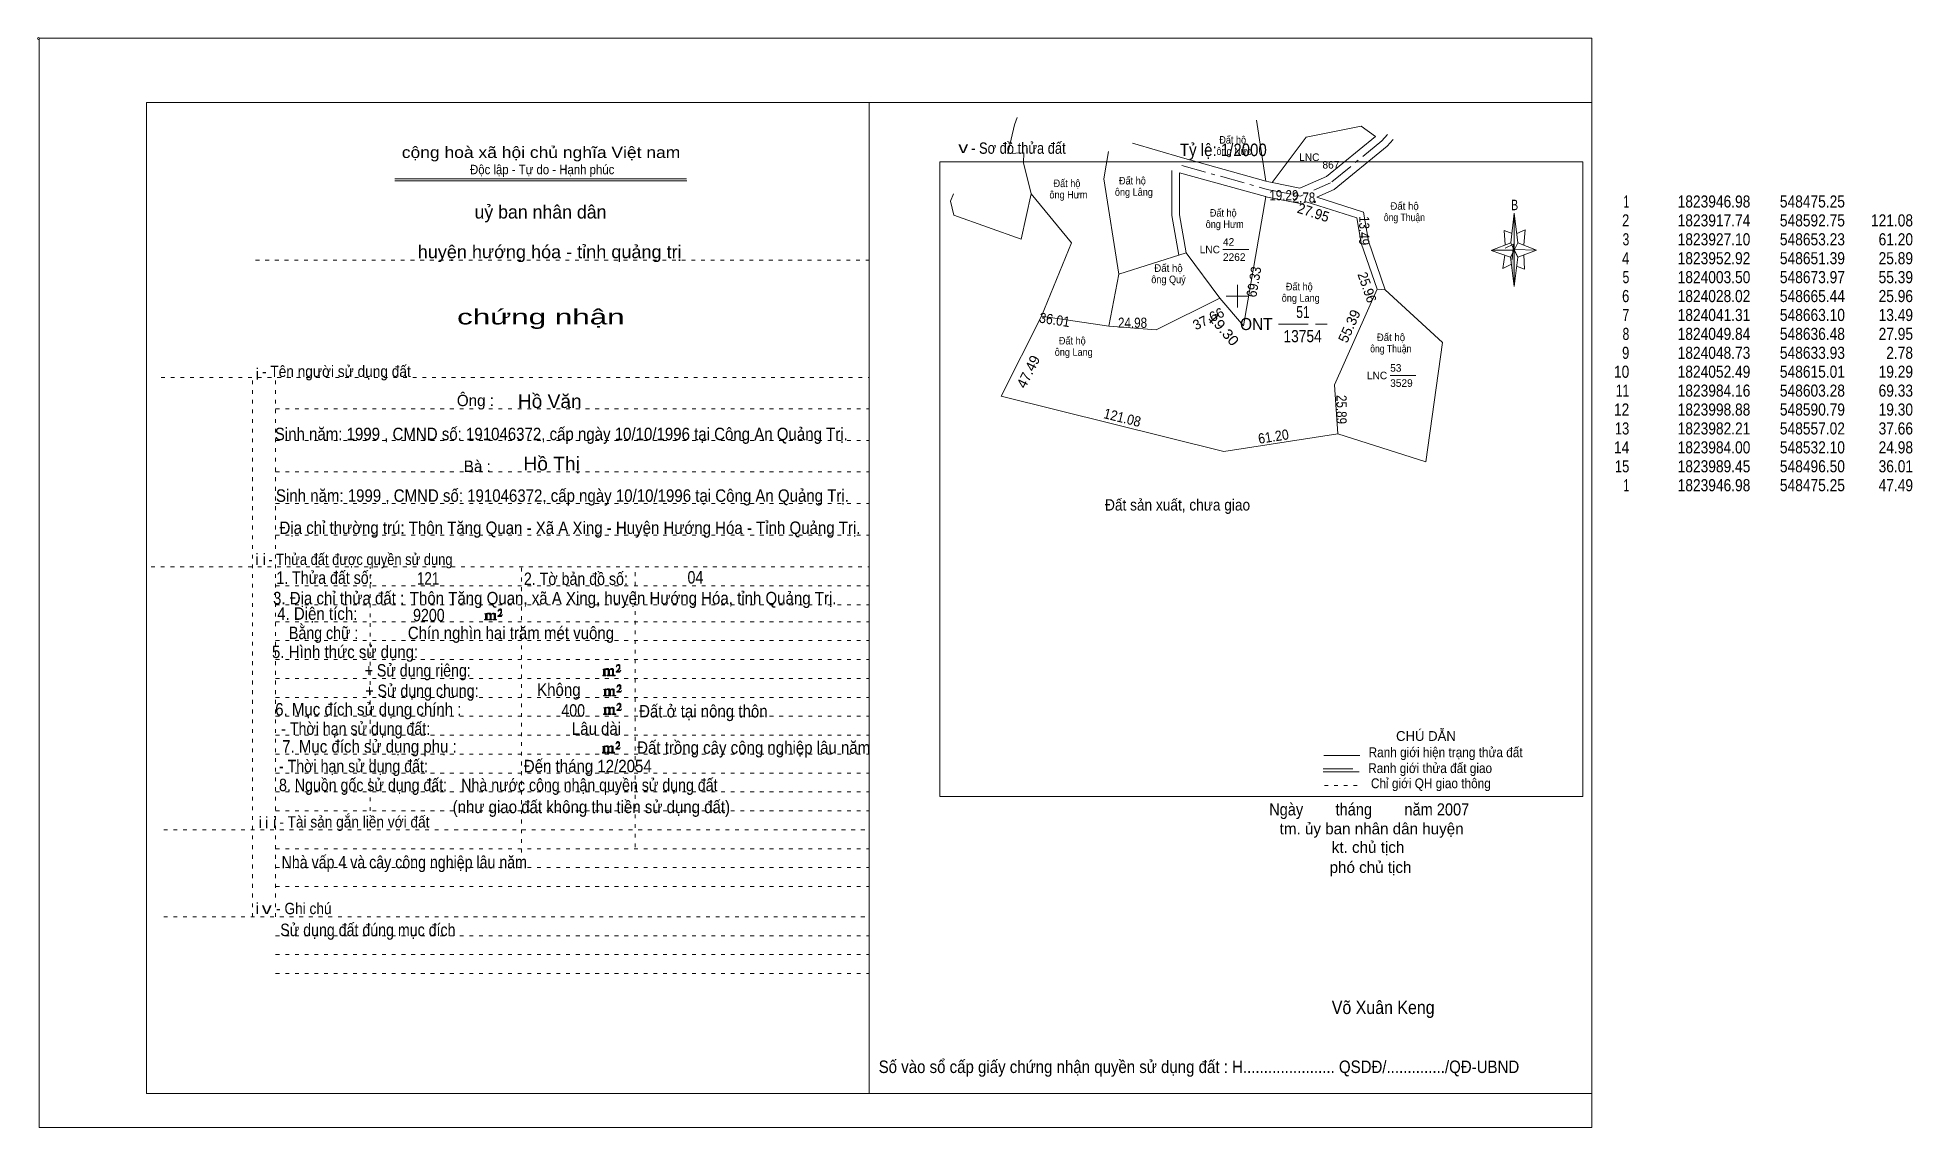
# Model space of a CAD drawing. Header units: centimetres. Extents: x -1.6 to 48, y -3.3 to 25.5.
import ezdxf
from ezdxf.enums import TextEntityAlignment as Align

# ---------------------------------------------------------------- set-up
doc = ezdxf.new("R2010")
doc.units = ezdxf.units.CM
doc.header["$LTSCALE"] = 0.13
for name, pattern in [('DOT_DASHED', [7.7, 5, -1.2, 0.3, -1.2]), ('DOTTED', [1.5, 0.3, -1.2]), ('LONG_DASHED', [7.5, 6, -1.5])]:
    doc.linetypes.add(name, pattern=pattern)
for name, color, linetype, lineweight in [('1', 7, 'DOTTED', 13), ('10', 7, 'Continuous', 13), ('13', 7, 'Continuous', 13), ('22', 7, 'Continuous', 13), ('33', 7, 'LONG_DASHED', 13), ('4', 7, 'Continuous', 13), ('5', 7, 'Continuous', 13), ('50', 7, 'Continuous', 13), ('63', 7, 'Continuous', 13)]:
    doc.layers.add(name, color=color, linetype=linetype, lineweight=lineweight)
doc.layers.add('23', color=7, linetype='Continuous')
doc.layers.add('30', color=7, linetype='Continuous')

msp = doc.modelspace()

# ---------------------------------------------------------------- hatches: boundary and pattern name
at = {"layer": '10'}
msp.add_hatch(color=256, dxfattribs=at).paths.add_polyline_path([(32.186, 21.147, 1), (32.186, 21.154, 1)])
at = {"layer": '5'}
msp.add_hatch(color=256, dxfattribs=at).paths.add_polyline_path([(37.46, 19.87), (37.46, 18.91), (37.36, 19.69)])
at = {"layer": '50'}
for points in [[(10.27, 10.13), (10.27, 10.12), (10.27, 10.11), (10.25, 10.11), (10.24, 10.11), (10.24, 10.1), (10.33, 10.1), (10.33, 10.11), (10.32, 10.11), (10.31, 10.11), (10.31, 10.12), (10.31, 10.13), (10.31, 10.24), (10.31, 10.25), (10.32, 10.26), (10.34, 10.26), (10.35, 10.26), (10.36, 10.26), (10.37, 10.25), (10.39, 10.22), (10.39, 10.13), (10.37, 10.12), (10.37, 10.11), (10.36, 10.11), (10.35, 10.11), (10.35, 10.1), (10.44, 10.1), (10.44, 10.11), (10.43, 10.11), (10.42, 10.11), (10.42, 10.12), (10.42, 10.13), (10.42, 10.24), (10.44, 10.26), (10.45, 10.26), (10.46, 10.26), (10.49, 10.26), (10.49, 10.25), (10.5, 10.24), (10.5, 10.22), (10.5, 10.13), (10.5, 10.12), (10.49, 10.11), (10.49, 10.11), (10.47, 10.11), (10.47, 10.1), (10.56, 10.1), (10.56, 10.11), (10.55, 10.11), (10.54, 10.11), (10.53, 10.12), (10.53, 10.13), (10.53, 10.2), (10.53, 10.25), (10.53, 10.26), (10.52, 10.27), (10.5, 10.28), (10.47, 10.28), (10.46, 10.28), (10.44, 10.27), (10.41, 10.25), (10.41, 10.26), (10.4, 10.28), (10.39, 10.28), (10.37, 10.28), (10.35, 10.28), (10.34, 10.28), (10.32, 10.26), (10.31, 10.26), (10.31, 10.25), (10.31, 10.25), (10.31, 10.26), (10.31, 10.28), (10.24, 10.26), (10.24, 10.26), (10.25, 10.26), (10.27, 10.25), (10.27, 10.24), (10.27, 10.23)], [(10.69, 10.19), (10.72, 10.24), (10.72, 10.24), (10.71, 10.22), (10.69, 10.22), (10.68, 10.22), (10.63, 10.22), (10.66, 10.26), (10.67, 10.27), (10.69, 10.28), (10.69, 10.3), (10.69, 10.32), (10.69, 10.34), (10.69, 10.35), (10.69, 10.37), (10.68, 10.38), (10.67, 10.38), (10.66, 10.39), (10.65, 10.39), (10.63, 10.38), (10.63, 10.38), (10.62, 10.37), (10.61, 10.35), (10.59, 10.33), (10.61, 10.33), (10.61, 10.35), (10.62, 10.35), (10.63, 10.36), (10.65, 10.36), (10.66, 10.36), (10.67, 10.35), (10.68, 10.35), (10.68, 10.32), (10.68, 10.3), (10.66, 10.28), (10.66, 10.26), (10.65, 10.25), (10.59, 10.2), (10.59, 10.19)], [(13.39, 8.66), (13.39, 8.65), (13.39, 8.64), (13.38, 8.64), (13.37, 8.64), (13.37, 8.62), (13.45, 8.62), (13.45, 8.64), (13.44, 8.64), (13.43, 8.64), (13.43, 8.65), (13.43, 8.66), (13.43, 8.77), (13.43, 8.78), (13.44, 8.79), (13.47, 8.79), (13.48, 8.79), (13.49, 8.79), (13.5, 8.78), (13.51, 8.74), (13.51, 8.66), (13.5, 8.65), (13.5, 8.64), (13.49, 8.64), (13.48, 8.64), (13.48, 8.62), (13.57, 8.62), (13.57, 8.64), (13.55, 8.64), (13.54, 8.64), (13.54, 8.65), (13.54, 8.66), (13.54, 8.77), (13.57, 8.79), (13.58, 8.79), (13.59, 8.79), (13.61, 8.79), (13.61, 8.78), (13.62, 8.77), (13.62, 8.74), (13.62, 8.66), (13.62, 8.65), (13.61, 8.64), (13.61, 8.64), (13.6, 8.64), (13.6, 8.62), (13.69, 8.62), (13.69, 8.64), (13.67, 8.64), (13.66, 8.64), (13.65, 8.65), (13.65, 8.66), (13.65, 8.73), (13.65, 8.78), (13.65, 8.79), (13.64, 8.8), (13.62, 8.81), (13.6, 8.81), (13.59, 8.81), (13.57, 8.8), (13.53, 8.78), (13.53, 8.79), (13.52, 8.81), (13.51, 8.81), (13.5, 8.81), (13.48, 8.81), (13.47, 8.81), (13.44, 8.79), (13.43, 8.79), (13.43, 8.78), (13.43, 8.78), (13.43, 8.79), (13.43, 8.81), (13.37, 8.79), (13.37, 8.79), (13.38, 8.79), (13.39, 8.78), (13.39, 8.77), (13.39, 8.76)], [(13.82, 8.72), (13.84, 8.77), (13.84, 8.77), (13.83, 8.74), (13.82, 8.74), (13.81, 8.74), (13.75, 8.74), (13.79, 8.79), (13.8, 8.8), (13.82, 8.81), (13.82, 8.83), (13.82, 8.84), (13.82, 8.87), (13.82, 8.88), (13.82, 8.9), (13.81, 8.91), (13.8, 8.91), (13.79, 8.92), (13.77, 8.92), (13.75, 8.91), (13.75, 8.91), (13.74, 8.9), (13.73, 8.88), (13.72, 8.86), (13.73, 8.86), (13.73, 8.88), (13.74, 8.88), (13.75, 8.89), (13.77, 8.89), (13.79, 8.89), (13.8, 8.88), (13.81, 8.88), (13.81, 8.84), (13.81, 8.83), (13.79, 8.81), (13.79, 8.79), (13.77, 8.78), (13.72, 8.73), (13.72, 8.72)], [(13.41, 8.12), (13.41, 8.11), (13.41, 8.1), (13.4, 8.1), (13.39, 8.1), (13.39, 8.09), (13.48, 8.09), (13.48, 8.1), (13.47, 8.1), (13.45, 8.1), (13.45, 8.11), (13.45, 8.12), (13.45, 8.23), (13.45, 8.24), (13.47, 8.26), (13.49, 8.26), (13.5, 8.26), (13.51, 8.26), (13.52, 8.24), (13.53, 8.21), (13.53, 8.12), (13.52, 8.11), (13.52, 8.1), (13.51, 8.1), (13.5, 8.1), (13.5, 8.09), (13.59, 8.09), (13.59, 8.1), (13.58, 8.1), (13.57, 8.1), (13.57, 8.11), (13.57, 8.12), (13.57, 8.23), (13.59, 8.26), (13.6, 8.26), (13.61, 8.26), (13.63, 8.26), (13.63, 8.24), (13.64, 8.23), (13.64, 8.21), (13.64, 8.12), (13.64, 8.11), (13.63, 8.1), (13.63, 8.1), (13.62, 8.1), (13.62, 8.09), (13.71, 8.09), (13.71, 8.1), (13.7, 8.1), (13.69, 8.1), (13.67, 8.11), (13.67, 8.12), (13.67, 8.2), (13.67, 8.24), (13.67, 8.26), (13.66, 8.27), (13.64, 8.28), (13.62, 8.28), (13.61, 8.28), (13.59, 8.27), (13.55, 8.24), (13.55, 8.26), (13.54, 8.28), (13.53, 8.28), (13.52, 8.28), (13.5, 8.28), (13.49, 8.28), (13.47, 8.26), (13.45, 8.26), (13.45, 8.24), (13.45, 8.24), (13.45, 8.26), (13.45, 8.28), (13.39, 8.26), (13.39, 8.26), (13.4, 8.26), (13.41, 8.24), (13.41, 8.23), (13.41, 8.22)], [(13.84, 8.19), (13.86, 8.23), (13.86, 8.23), (13.85, 8.21), (13.84, 8.21), (13.83, 8.21), (13.77, 8.21), (13.81, 8.26), (13.82, 8.27), (13.84, 8.28), (13.84, 8.3), (13.84, 8.31), (13.84, 8.33), (13.84, 8.34), (13.84, 8.37), (13.83, 8.38), (13.82, 8.38), (13.81, 8.39), (13.8, 8.39), (13.77, 8.38), (13.77, 8.38), (13.76, 8.37), (13.75, 8.34), (13.74, 8.32), (13.75, 8.32), (13.75, 8.34), (13.76, 8.34), (13.77, 8.36), (13.8, 8.36), (13.81, 8.36), (13.82, 8.34), (13.83, 8.34), (13.83, 8.31), (13.83, 8.3), (13.81, 8.28), (13.81, 8.26), (13.8, 8.24), (13.74, 8.2), (13.74, 8.19)], [(13.41, 7.64), (13.41, 7.63), (13.41, 7.62), (13.4, 7.62), (13.39, 7.62), (13.39, 7.6), (13.47, 7.6), (13.47, 7.62), (13.46, 7.62), (13.45, 7.62), (13.45, 7.63), (13.45, 7.64), (13.45, 7.75), (13.45, 7.76), (13.46, 7.77), (13.49, 7.77), (13.5, 7.77), (13.51, 7.77), (13.52, 7.76), (13.53, 7.72), (13.53, 7.64), (13.52, 7.63), (13.52, 7.62), (13.51, 7.62), (13.5, 7.62), (13.5, 7.6), (13.59, 7.6), (13.59, 7.62), (13.57, 7.62), (13.56, 7.62), (13.56, 7.63), (13.56, 7.64), (13.56, 7.75), (13.59, 7.77), (13.6, 7.77), (13.61, 7.77), (13.63, 7.77), (13.63, 7.76), (13.64, 7.75), (13.64, 7.72), (13.64, 7.64), (13.64, 7.63), (13.63, 7.62), (13.63, 7.62), (13.62, 7.62), (13.62, 7.6), (13.71, 7.6), (13.71, 7.62), (13.69, 7.62), (13.68, 7.62), (13.67, 7.63), (13.67, 7.64), (13.67, 7.71), (13.67, 7.76), (13.67, 7.77), (13.66, 7.78), (13.64, 7.79), (13.62, 7.79), (13.61, 7.79), (13.59, 7.78), (13.55, 7.76), (13.55, 7.77), (13.54, 7.79), (13.53, 7.79), (13.52, 7.79), (13.5, 7.79), (13.49, 7.79), (13.46, 7.77), (13.45, 7.77), (13.45, 7.76), (13.45, 7.76), (13.45, 7.77), (13.45, 7.79), (13.39, 7.77), (13.39, 7.77), (13.4, 7.77), (13.41, 7.76), (13.41, 7.75), (13.41, 7.74)], [(13.84, 7.7), (13.86, 7.75), (13.86, 7.75), (13.85, 7.72), (13.84, 7.72), (13.83, 7.72), (13.77, 7.72), (13.81, 7.77), (13.82, 7.78), (13.84, 7.79), (13.84, 7.81), (13.84, 7.82), (13.84, 7.85), (13.84, 7.86), (13.84, 7.88), (13.83, 7.89), (13.82, 7.89), (13.81, 7.9), (13.79, 7.9), (13.77, 7.89), (13.77, 7.89), (13.76, 7.88), (13.75, 7.86), (13.74, 7.84), (13.75, 7.84), (13.75, 7.86), (13.76, 7.86), (13.77, 7.87), (13.79, 7.87), (13.81, 7.87), (13.82, 7.86), (13.83, 7.86), (13.83, 7.82), (13.83, 7.81), (13.81, 7.79), (13.81, 7.77), (13.79, 7.76), (13.74, 7.71), (13.74, 7.7)], [(13.38, 6.62), (13.38, 6.61), (13.38, 6.6), (13.37, 6.6), (13.36, 6.6), (13.36, 6.58), (13.44, 6.58), (13.44, 6.6), (13.43, 6.6), (13.42, 6.6), (13.42, 6.61), (13.42, 6.62), (13.42, 6.73), (13.42, 6.74), (13.43, 6.75), (13.46, 6.75), (13.47, 6.75), (13.48, 6.75), (13.49, 6.74), (13.5, 6.7), (13.5, 6.62), (13.49, 6.61), (13.49, 6.6), (13.48, 6.6), (13.47, 6.6), (13.47, 6.58), (13.56, 6.58), (13.56, 6.6), (13.54, 6.6), (13.53, 6.6), (13.53, 6.61), (13.53, 6.62), (13.53, 6.73), (13.56, 6.75), (13.57, 6.75), (13.58, 6.75), (13.6, 6.75), (13.6, 6.74), (13.61, 6.73), (13.61, 6.7), (13.61, 6.62), (13.61, 6.61), (13.6, 6.6), (13.6, 6.6), (13.59, 6.6), (13.59, 6.58), (13.68, 6.58), (13.68, 6.6), (13.66, 6.6), (13.65, 6.6), (13.64, 6.61), (13.64, 6.62), (13.64, 6.69), (13.64, 6.74), (13.64, 6.75), (13.63, 6.76), (13.61, 6.77), (13.59, 6.77), (13.58, 6.77), (13.56, 6.76), (13.52, 6.74), (13.52, 6.75), (13.51, 6.77), (13.5, 6.77), (13.49, 6.77), (13.47, 6.77), (13.46, 6.77), (13.43, 6.75), (13.42, 6.75), (13.42, 6.74), (13.42, 6.74), (13.42, 6.75), (13.42, 6.77), (13.36, 6.75), (13.36, 6.75), (13.37, 6.75), (13.38, 6.74), (13.38, 6.73), (13.38, 6.72)], [(13.81, 6.68), (13.83, 6.73), (13.83, 6.73), (13.82, 6.7), (13.81, 6.7), (13.8, 6.7), (13.74, 6.7), (13.78, 6.75), (13.79, 6.76), (13.81, 6.77), (13.81, 6.79), (13.81, 6.8), (13.81, 6.83), (13.81, 6.84), (13.81, 6.86), (13.8, 6.87), (13.79, 6.87), (13.78, 6.88), (13.76, 6.88), (13.74, 6.87), (13.74, 6.87), (13.73, 6.86), (13.72, 6.84), (13.71, 6.82), (13.72, 6.82), (13.72, 6.84), (13.73, 6.84), (13.74, 6.85), (13.76, 6.85), (13.78, 6.85), (13.79, 6.84), (13.8, 6.84), (13.8, 6.8), (13.8, 6.79), (13.78, 6.77), (13.78, 6.75), (13.76, 6.74), (13.71, 6.69), (13.71, 6.68)]]:
    msp.add_hatch(color=256, dxfattribs=at).paths.add_polyline_path(points)

# ---------------------------------------------------------------- linework, layer by layer
at = {"layer": '1', "linetype": 'Continuous'}
for p, q in [((1.31, -2.42), (1.31, 23.78)), ((1.31, 23.78), (39.51, 23.78)), ((20.41, -2.42), (20.41, 23.78)), ((39.51, -2.42), (39.51, 23.78)), ((7.87, 21.76), (15.58, 21.76)), ((7.87, 21.71), (15.59, 21.71)), ((37.36, 19.69), (36.85, 19.86)), ((1.31, -2.42), (39.51, -2.42))]:
    msp.add_line(p, q, dxfattribs=at)
at = {"layer": '1'}
for p, q in [((4.19, 19.61), (20.41, 19.61)), ((1.69, 16.51), (20.41, 16.51)), ((4.11, 2.25), (4.11, 16.51)), ((4.72, 2.25), (4.72, 16.51)), ((4.72, 15.68), (20.41, 15.68)), ((4.72, 14.84), (20.41, 14.84)), ((4.72, 14.01), (20.41, 14.01)), ((4.72, 13.18), (20.41, 13.18)), ((4.72, 12.34), (20.41, 12.34)), ((1.43, 11.5), (20.41, 11.5)), ((7.22, 5.05), (7.22, 11.5)), ((11.22, 3.95), (11.22, 11.5)), ((14.22, 4.09), (14.22, 11.5)), ((4.72, 11), (20.41, 11)), ((4.72, 10.5), (20.41, 10.5)), ((4.72, 10.05), (20.41, 10.05)), ((4.72, 9.55), (20.41, 9.55)), ((4.72, 9.05), (20.41, 9.05)), ((4.72, 8.55), (20.41, 8.55)), ((4.72, 8.05), (20.41, 8.05)), ((4.72, 7.55), (20.41, 7.55)), ((4.72, 7.05), (20.41, 7.05)), ((4.72, 6.55), (20.41, 6.55)), ((4.72, 6.05), (20.41, 6.05)), ((4.72, 5.55), (20.41, 5.55)), ((4.72, 5.05), (20.41, 5.05)), ((1.76, 4.55), (20.41, 4.55)), ((4.72, 4.05), (20.41, 4.05)), ((4.72, 3.55), (20.41, 3.55)), ((4.72, 3.05), (20.41, 3.05)), ((1.76, 2.25), (20.41, 2.25)), ((4.72, 1.75), (20.41, 1.75)), ((4.72, 1.25), (20.41, 1.25)), ((4.72, 0.75), (20.41, 0.75))]:
    msp.add_line(p, q, dxfattribs=at)
at = {"layer": '1', "linetype": 'Continuous'}
msp.add_lwpolyline([(-1.53, -3.32), (39.51, -3.32), (39.51, 25.48), (-1.53, 25.48)], close=True, dxfattribs=at)
msp.add_lwpolyline([(37.37, 19.49), (37.16, 19.39), (37.21, 19.74)], dxfattribs=at)
at = {"layer": '10'}
for p, q in [((32.17, 21.15), (32.15, 21.15)), ((32.18, 21.17), (32.18, 21.18)), ((32.18, 21.12), (32.18, 21.13)), ((32.21, 21.15), (32.2, 21.15))]:
    msp.add_line(p, q, dxfattribs=at)
for radius in [0.0156, 0.00375]:
    msp.add_circle((32.186, 21.151), radius, dxfattribs=at)
at = {"layer": '13'}
for p, q in [((29.76, 19.89), (30.44, 19.89)), ((34.18, 16.56), (34.86, 16.56))]:
    msp.add_line(p, q, dxfattribs=at)
at = {"layer": '22'}
for p, q in [((30.65, 23.31), (30.89, 21.7)), ((33.84, 18.84), (34.05, 18.82)), ((34.05, 18.82), (35.56, 17.43))]:
    msp.add_line(p, q, dxfattribs=at)
for points in [[(24.69, 21.36), (24.49, 22.18), (24.5, 22.45), (24.07, 22.43), (24.25, 23.19), (24.32, 23.38)], [(33.79, 22.88), (33.41, 23.15), (31.96, 22.86), (31.06, 21.66)], [(31.06, 21.66), (31.79, 21.51), (32.5, 21.82), (33.79, 22.88)], [(34.26, 22.8), (34.1, 22.62), (32.7, 21.48), (32.24, 21.27)], [(27.01, 19.24), (26.61, 21.76), (26.73, 22.48)], [(27.37, 22.7), (28.69, 22.31), (30.89, 21.7)], [(28.59, 19.74), (28.41, 20.79), (28.41, 21.98)], [(28.79, 19.8), (28.61, 20.81), (28.61, 21.92)], [(28.61, 21.92), (30.88, 21.29), (30.89, 21.28)], [(22.64, 21.36), (22.56, 21.17), (22.65, 20.8), (24.43, 20.16), (24.69, 21.36)], [(24.69, 21.36), (25.76, 20.07), (24.96, 18.13)], [(30.89, 21.7), (30.97, 21.68), (31.06, 21.66)], [(29.68, 18.6), (30.3, 17.87), (30.89, 21.28)], [(30.89, 21.28), (31.84, 21.1), (31.96, 21.15)], [(33.84, 18.84), (33.41, 20.06), (33.3, 20.73), (31.96, 21.15)], [(34.05, 18.82), (33.61, 20.11), (33.47, 20.88), (32.24, 21.27)], [(29.68, 18.6), (28.79, 19.8), (27.01, 19.24)], [(24.96, 18.13), (26.74, 17.86), (27.01, 19.24)], [(32.8, 15.02), (32.71, 16.31), (33.84, 18.84)], [(26.74, 17.86), (27.99, 17.77), (29.68, 18.6)], [(24.96, 18.13), (23.9, 16.01), (29.78, 14.55), (32.8, 15.02)], [(32.8, 15.02), (35.12, 14.28), (35.56, 17.43)]]:
    msp.add_lwpolyline(points, dxfattribs=at)
at = {"layer": '22', "linetype": 'DOT_DASHED'}
for points in [[(34.11, 22.93), (33.96, 22.76), (32.6, 21.65), (32.16, 21.46)], [(28.67, 22.11), (30.93, 21.48), (30.93, 21.48)], [(30.93, 21.48), (31.81, 21.3), (31.88, 21.34)]]:
    msp.add_lwpolyline(points, dxfattribs=at)
at = {"layer": '33'}
msp.add_line((31.23, 17.92), (32.51, 17.92), dxfattribs=at)
at = {"layer": '4'}
for p, q in [((32.43, 6.51), (33.38, 6.51)), ((32.41, 6.08), (33.36, 6.08))]:
    msp.add_line(p, q, dxfattribs=at)
at = {"layer": '4', "linetype": 'LONG_DASHED'}
msp.add_line((32.41, 6.16), (33.36, 6.16), dxfattribs=at)
at = {"layer": '4', "linetype": 'DOTTED'}
msp.add_line((32.44, 5.72), (33.43, 5.72), dxfattribs=at)
at = {"layer": '4'}
msp.add_lwpolyline([(22.28, 22.21), (39.27, 22.21), (39.27, 5.43), (22.28, 5.43)], close=True, dxfattribs=at)
msp.add_circle((-1.55, 25.47), 0.025, dxfattribs=at)
at = {"layer": '5'}
for p, q in [((37.37, 20.07), (37.46, 20.85)), ((37.55, 20.07), (38.05, 19.87)), ((37.55, 19.69), (37.46, 18.91)), ((37.73, 19.37), (37.52, 19.45)), ((37.71, 19.75), (37.73, 19.37))]:
    msp.add_line(p, q, dxfattribs=at)
for points in [[(37.46, 20.85), (37.55, 20.07), (37.46, 19.87)], [(37.46, 19.87), (36.87, 19.87), (37.37, 20.07), (37.55, 19.69), (38.05, 19.87), (37.46, 19.89)], [(37.46, 19.87), (37.46, 18.91), (37.36, 19.69)]]:
    msp.add_lwpolyline(points, close=True, dxfattribs=at)
for points in [[(37.4, 20.31), (37.19, 20.39), (37.22, 20.01)], [(37.53, 20.31), (37.75, 20.41), (37.71, 20.01)], [(37.46, 19.87), (37.37, 20.07), (36.87, 19.87)], [(37.22, 19.93), (37.44, 20.03), (37.4, 19.63)], [(37.46, 19.87), (37.55, 19.69), (38.05, 19.87)]]:
    msp.add_lwpolyline(points, dxfattribs=at)
at = {"layer": '50'}
for points in [[(10.27, 10.13), (10.27, 10.12), (10.27, 10.11), (10.25, 10.11), (10.24, 10.11), (10.24, 10.1), (10.33, 10.1), (10.33, 10.11), (10.32, 10.11), (10.31, 10.11), (10.31, 10.12), (10.31, 10.13), (10.31, 10.24), (10.31, 10.25), (10.32, 10.26), (10.34, 10.26), (10.35, 10.26), (10.36, 10.26), (10.37, 10.25), (10.39, 10.22), (10.39, 10.13), (10.37, 10.12), (10.37, 10.11), (10.36, 10.11), (10.35, 10.11), (10.35, 10.1), (10.44, 10.1), (10.44, 10.11), (10.43, 10.11), (10.42, 10.11), (10.42, 10.12), (10.42, 10.13), (10.42, 10.24), (10.44, 10.26), (10.45, 10.26), (10.46, 10.26), (10.49, 10.26), (10.49, 10.25), (10.5, 10.24), (10.5, 10.22), (10.5, 10.13), (10.5, 10.12), (10.49, 10.11), (10.49, 10.11), (10.47, 10.11), (10.47, 10.1), (10.56, 10.1), (10.56, 10.11), (10.55, 10.11), (10.54, 10.11), (10.53, 10.12), (10.53, 10.13), (10.53, 10.2), (10.53, 10.25), (10.53, 10.26), (10.52, 10.27), (10.5, 10.28), (10.47, 10.28), (10.46, 10.28), (10.44, 10.27), (10.41, 10.25), (10.41, 10.26), (10.4, 10.28), (10.39, 10.28), (10.37, 10.28), (10.35, 10.28), (10.34, 10.28), (10.32, 10.26), (10.31, 10.26), (10.31, 10.25), (10.31, 10.25), (10.31, 10.26), (10.31, 10.28), (10.24, 10.26), (10.24, 10.26), (10.25, 10.26), (10.27, 10.25), (10.27, 10.24), (10.27, 10.23)], [(10.69, 10.19), (10.72, 10.24), (10.72, 10.24), (10.71, 10.22), (10.69, 10.22), (10.68, 10.22), (10.63, 10.22), (10.66, 10.26), (10.67, 10.27), (10.69, 10.28), (10.69, 10.3), (10.69, 10.32), (10.69, 10.34), (10.69, 10.35), (10.69, 10.37), (10.68, 10.38), (10.67, 10.38), (10.66, 10.39), (10.65, 10.39), (10.63, 10.38), (10.63, 10.38), (10.62, 10.37), (10.61, 10.35), (10.59, 10.33), (10.61, 10.33), (10.61, 10.35), (10.62, 10.35), (10.63, 10.36), (10.65, 10.36), (10.66, 10.36), (10.67, 10.35), (10.68, 10.35), (10.68, 10.32), (10.68, 10.3), (10.66, 10.28), (10.66, 10.26), (10.65, 10.25), (10.59, 10.2), (10.59, 10.19)], [(13.39, 8.66), (13.39, 8.65), (13.39, 8.64), (13.38, 8.64), (13.37, 8.64), (13.37, 8.62), (13.45, 8.62), (13.45, 8.64), (13.44, 8.64), (13.43, 8.64), (13.43, 8.65), (13.43, 8.66), (13.43, 8.77), (13.43, 8.78), (13.44, 8.79), (13.47, 8.79), (13.48, 8.79), (13.49, 8.79), (13.5, 8.78), (13.51, 8.74), (13.51, 8.66), (13.5, 8.65), (13.5, 8.64), (13.49, 8.64), (13.48, 8.64), (13.48, 8.62), (13.57, 8.62), (13.57, 8.64), (13.55, 8.64), (13.54, 8.64), (13.54, 8.65), (13.54, 8.66), (13.54, 8.77), (13.57, 8.79), (13.58, 8.79), (13.59, 8.79), (13.61, 8.79), (13.61, 8.78), (13.62, 8.77), (13.62, 8.74), (13.62, 8.66), (13.62, 8.65), (13.61, 8.64), (13.61, 8.64), (13.6, 8.64), (13.6, 8.62), (13.69, 8.62), (13.69, 8.64), (13.67, 8.64), (13.66, 8.64), (13.65, 8.65), (13.65, 8.66), (13.65, 8.73), (13.65, 8.78), (13.65, 8.79), (13.64, 8.8), (13.62, 8.81), (13.6, 8.81), (13.59, 8.81), (13.57, 8.8), (13.53, 8.78), (13.53, 8.79), (13.52, 8.81), (13.51, 8.81), (13.5, 8.81), (13.48, 8.81), (13.47, 8.81), (13.44, 8.79), (13.43, 8.79), (13.43, 8.78), (13.43, 8.78), (13.43, 8.79), (13.43, 8.81), (13.37, 8.79), (13.37, 8.79), (13.38, 8.79), (13.39, 8.78), (13.39, 8.77), (13.39, 8.76)], [(13.82, 8.72), (13.84, 8.77), (13.84, 8.77), (13.83, 8.74), (13.82, 8.74), (13.81, 8.74), (13.75, 8.74), (13.79, 8.79), (13.8, 8.8), (13.82, 8.81), (13.82, 8.83), (13.82, 8.84), (13.82, 8.87), (13.82, 8.88), (13.82, 8.9), (13.81, 8.91), (13.8, 8.91), (13.79, 8.92), (13.77, 8.92), (13.75, 8.91), (13.75, 8.91), (13.74, 8.9), (13.73, 8.88), (13.72, 8.86), (13.73, 8.86), (13.73, 8.88), (13.74, 8.88), (13.75, 8.89), (13.77, 8.89), (13.79, 8.89), (13.8, 8.88), (13.81, 8.88), (13.81, 8.84), (13.81, 8.83), (13.79, 8.81), (13.79, 8.79), (13.77, 8.78), (13.72, 8.73), (13.72, 8.72)], [(13.41, 8.12), (13.41, 8.11), (13.41, 8.1), (13.4, 8.1), (13.39, 8.1), (13.39, 8.09), (13.48, 8.09), (13.48, 8.1), (13.47, 8.1), (13.45, 8.1), (13.45, 8.11), (13.45, 8.12), (13.45, 8.23), (13.45, 8.24), (13.47, 8.26), (13.49, 8.26), (13.5, 8.26), (13.51, 8.26), (13.52, 8.24), (13.53, 8.21), (13.53, 8.12), (13.52, 8.11), (13.52, 8.1), (13.51, 8.1), (13.5, 8.1), (13.5, 8.09), (13.59, 8.09), (13.59, 8.1), (13.58, 8.1), (13.57, 8.1), (13.57, 8.11), (13.57, 8.12), (13.57, 8.23), (13.59, 8.26), (13.6, 8.26), (13.61, 8.26), (13.63, 8.26), (13.63, 8.24), (13.64, 8.23), (13.64, 8.21), (13.64, 8.12), (13.64, 8.11), (13.63, 8.1), (13.63, 8.1), (13.62, 8.1), (13.62, 8.09), (13.71, 8.09), (13.71, 8.1), (13.7, 8.1), (13.69, 8.1), (13.67, 8.11), (13.67, 8.12), (13.67, 8.2), (13.67, 8.24), (13.67, 8.26), (13.66, 8.27), (13.64, 8.28), (13.62, 8.28), (13.61, 8.28), (13.59, 8.27), (13.55, 8.24), (13.55, 8.26), (13.54, 8.28), (13.53, 8.28), (13.52, 8.28), (13.5, 8.28), (13.49, 8.28), (13.47, 8.26), (13.45, 8.26), (13.45, 8.24), (13.45, 8.24), (13.45, 8.26), (13.45, 8.28), (13.39, 8.26), (13.39, 8.26), (13.4, 8.26), (13.41, 8.24), (13.41, 8.23), (13.41, 8.22)], [(13.84, 8.19), (13.86, 8.23), (13.86, 8.23), (13.85, 8.21), (13.84, 8.21), (13.83, 8.21), (13.77, 8.21), (13.81, 8.26), (13.82, 8.27), (13.84, 8.28), (13.84, 8.3), (13.84, 8.31), (13.84, 8.33), (13.84, 8.34), (13.84, 8.37), (13.83, 8.38), (13.82, 8.38), (13.81, 8.39), (13.8, 8.39), (13.77, 8.38), (13.77, 8.38), (13.76, 8.37), (13.75, 8.34), (13.74, 8.32), (13.75, 8.32), (13.75, 8.34), (13.76, 8.34), (13.77, 8.36), (13.8, 8.36), (13.81, 8.36), (13.82, 8.34), (13.83, 8.34), (13.83, 8.31), (13.83, 8.3), (13.81, 8.28), (13.81, 8.26), (13.8, 8.24), (13.74, 8.2), (13.74, 8.19)], [(13.41, 7.64), (13.41, 7.63), (13.41, 7.62), (13.4, 7.62), (13.39, 7.62), (13.39, 7.6), (13.47, 7.6), (13.47, 7.62), (13.46, 7.62), (13.45, 7.62), (13.45, 7.63), (13.45, 7.64), (13.45, 7.75), (13.45, 7.76), (13.46, 7.77), (13.49, 7.77), (13.5, 7.77), (13.51, 7.77), (13.52, 7.76), (13.53, 7.72), (13.53, 7.64), (13.52, 7.63), (13.52, 7.62), (13.51, 7.62), (13.5, 7.62), (13.5, 7.6), (13.59, 7.6), (13.59, 7.62), (13.57, 7.62), (13.56, 7.62), (13.56, 7.63), (13.56, 7.64), (13.56, 7.75), (13.59, 7.77), (13.6, 7.77), (13.61, 7.77), (13.63, 7.77), (13.63, 7.76), (13.64, 7.75), (13.64, 7.72), (13.64, 7.64), (13.64, 7.63), (13.63, 7.62), (13.63, 7.62), (13.62, 7.62), (13.62, 7.6), (13.71, 7.6), (13.71, 7.62), (13.69, 7.62), (13.68, 7.62), (13.67, 7.63), (13.67, 7.64), (13.67, 7.71), (13.67, 7.76), (13.67, 7.77), (13.66, 7.78), (13.64, 7.79), (13.62, 7.79), (13.61, 7.79), (13.59, 7.78), (13.55, 7.76), (13.55, 7.77), (13.54, 7.79), (13.53, 7.79), (13.52, 7.79), (13.5, 7.79), (13.49, 7.79), (13.46, 7.77), (13.45, 7.77), (13.45, 7.76), (13.45, 7.76), (13.45, 7.77), (13.45, 7.79), (13.39, 7.77), (13.39, 7.77), (13.4, 7.77), (13.41, 7.76), (13.41, 7.75), (13.41, 7.74)], [(13.84, 7.7), (13.86, 7.75), (13.86, 7.75), (13.85, 7.72), (13.84, 7.72), (13.83, 7.72), (13.77, 7.72), (13.81, 7.77), (13.82, 7.78), (13.84, 7.79), (13.84, 7.81), (13.84, 7.82), (13.84, 7.85), (13.84, 7.86), (13.84, 7.88), (13.83, 7.89), (13.82, 7.89), (13.81, 7.9), (13.79, 7.9), (13.77, 7.89), (13.77, 7.89), (13.76, 7.88), (13.75, 7.86), (13.74, 7.84), (13.75, 7.84), (13.75, 7.86), (13.76, 7.86), (13.77, 7.87), (13.79, 7.87), (13.81, 7.87), (13.82, 7.86), (13.83, 7.86), (13.83, 7.82), (13.83, 7.81), (13.81, 7.79), (13.81, 7.77), (13.79, 7.76), (13.74, 7.71), (13.74, 7.7)], [(13.38, 6.62), (13.38, 6.61), (13.38, 6.6), (13.37, 6.6), (13.36, 6.6), (13.36, 6.58), (13.44, 6.58), (13.44, 6.6), (13.43, 6.6), (13.42, 6.6), (13.42, 6.61), (13.42, 6.62), (13.42, 6.73), (13.42, 6.74), (13.43, 6.75), (13.46, 6.75), (13.47, 6.75), (13.48, 6.75), (13.49, 6.74), (13.5, 6.7), (13.5, 6.62), (13.49, 6.61), (13.49, 6.6), (13.48, 6.6), (13.47, 6.6), (13.47, 6.58), (13.56, 6.58), (13.56, 6.6), (13.54, 6.6), (13.53, 6.6), (13.53, 6.61), (13.53, 6.62), (13.53, 6.73), (13.56, 6.75), (13.57, 6.75), (13.58, 6.75), (13.6, 6.75), (13.6, 6.74), (13.61, 6.73), (13.61, 6.7), (13.61, 6.62), (13.61, 6.61), (13.6, 6.6), (13.6, 6.6), (13.59, 6.6), (13.59, 6.58), (13.68, 6.58), (13.68, 6.6), (13.66, 6.6), (13.65, 6.6), (13.64, 6.61), (13.64, 6.62), (13.64, 6.69), (13.64, 6.74), (13.64, 6.75), (13.63, 6.76), (13.61, 6.77), (13.59, 6.77), (13.58, 6.77), (13.56, 6.76), (13.52, 6.74), (13.52, 6.75), (13.51, 6.77), (13.5, 6.77), (13.49, 6.77), (13.47, 6.77), (13.46, 6.77), (13.43, 6.75), (13.42, 6.75), (13.42, 6.74), (13.42, 6.74), (13.42, 6.75), (13.42, 6.77), (13.36, 6.75), (13.36, 6.75), (13.37, 6.75), (13.38, 6.74), (13.38, 6.73), (13.38, 6.72)], [(13.81, 6.68), (13.83, 6.73), (13.83, 6.73), (13.82, 6.7), (13.81, 6.7), (13.8, 6.7), (13.74, 6.7), (13.78, 6.75), (13.79, 6.76), (13.81, 6.77), (13.81, 6.79), (13.81, 6.8), (13.81, 6.83), (13.81, 6.84), (13.81, 6.86), (13.8, 6.87), (13.79, 6.87), (13.78, 6.88), (13.76, 6.88), (13.74, 6.87), (13.74, 6.87), (13.73, 6.86), (13.72, 6.84), (13.71, 6.82), (13.72, 6.82), (13.72, 6.84), (13.73, 6.84), (13.74, 6.85), (13.76, 6.85), (13.78, 6.85), (13.79, 6.84), (13.8, 6.84), (13.8, 6.8), (13.8, 6.79), (13.78, 6.77), (13.78, 6.75), (13.76, 6.74), (13.71, 6.69), (13.71, 6.68)]]:
    msp.add_lwpolyline(points, close=True, dxfattribs=at)
at = {"layer": '63'}
for p, q in [((30.14, 18.36), (30.14, 18.96)), ((29.84, 18.66), (30.44, 18.66))]:
    msp.add_line(p, q, dxfattribs=at)

# ---------------------------------------------------------------- texts
at = {"layer": '1'}
for s, height, width, p in [('cộng hoà xã hội chủ nghĩa Việt nam', 0.3, 1.15, (11.735, 22.31)), ('v', 0.3, 1.3, (22.895, 22.44)), ('- Sơ đồ thửa đất ', 0.3, 0.85, (24.4, 22.42)), ('Độc lập - Tự do - Hạnh phúc', 0.25, 0.9, (11.765, 21.88)), ('chứng nhận', 0.4, 1.55, (11.73, 17.91)), ('- Tên người sử dụng đất', 0.3, 0.9, (6.325, 16.52)), ('- Thửa đất được quyền sử dụng', 0.3, 0.85, (6.96, 11.55)), ('- Tài sản gắn liền với đất ', 0.3, 0.9, (6.85, 4.61)), ('v', 0.3, 1.3, (4.485, 2.32)), ('- Ghi chú', 0.3, 0.9, (5.465, 2.32))]:
    msp.add_text(s, height=height, dxfattribs=dict(at, width=width)).set_placement(p, align=Align.CENTER)
for s, height, p in [('uỷ ban nhân dân', 0.35, (11.72, 20.71)), ('i', 0.3, (4.235, 16.45)), ('i', 0.3, (4.225, 11.55)), ('i', 0.3, (4.425, 11.55)), ('i', 0.3, (4.315, 4.6)), ('i', 0.3, (4.485, 4.59)), ('i', 0.3, (4.695, 4.6)), ('i', 0.3, (4.235, 2.32))]:
    msp.add_text(s, height=height, dxfattribs=at).set_placement(p, align=Align.CENTER)
at = {"layer": '10', "width": 0.9}
msp.add_text('Võ Xuân Keng', height=0.35, dxfattribs=at).set_placement((33.995, -0.32), align=Align.CENTER)
at = {"layer": '13'}
for p in [(32.31, 22.23), (29.68, 19.79), (34.1, 16.46)]:
    msp.add_text('LNC', height=0.2, dxfattribs=at).set_placement(p, align=Align.RIGHT)
for s, p in [('867', (32.39, 22.03)), ('42', (29.76, 19.99)), ('2262', (29.76, 19.59)), ('53', (34.18, 16.66)), ('3529', (34.18, 16.26))]:
    msp.add_text(s, height=0.2, dxfattribs=at).set_placement(p)
at = {"layer": '22', "width": 0.9}
for s, height, p in [('Đất hộ ', 0.2, (27.4, 21.61)), ('ông Hưm', 0.2, (25.675, 21.24)), ('Đất hộ ', 0.2, (25.67, 21.54)), ('ông Lâng', 0.2, (27.405, 21.31)), ('Đất hộ ', 0.2, (29.8, 20.76)), ('ông Hưm', 0.2, (29.805, 20.46)), ('Đất sản xuất, chưa giao', 0.3, (28.56, 12.99))]:
    msp.add_text(s, height=height, dxfattribs=at).set_placement(p, align=Align.CENTER)
at = {"layer": '23'}
for s, width, p in [('Đất hộ ', 0.9, (30.05, 22.69)), ('ông Nức', 0.9, (30.05, 22.39)), ('ông Thuận', 0.85, (34.555, 20.64)), ('Đất hộ', 0.95, (34.56, 20.94)), ('Đất hộ', 0.95, (28.32, 19.3)), ('ông Quý', 0.9, (28.32, 19)), ('Đất hộ ', 0.9, (31.81, 18.81)), ('ông Lang', 0.9, (31.815, 18.51)), ('Đất hộ ', 0.9, (25.81, 17.38)), ('ông Thuận', 0.85, (34.195, 17.17)), ('Đất hộ', 0.95, (34.2, 17.47)), ('ông Lang', 0.9, (25.815, 17.08))]:
    msp.add_text(s, height=0.2, dxfattribs=dict(at, width=width)).set_placement(p, align=Align.CENTER)
at = {"layer": '30', "width": 0.85}
for s, p in [('19.29', (31.37, 21.19)), ('2.78', (31.9, 21.13)), ('24.98', (27.37, 17.82))]:
    msp.add_text(s, height=0.27, dxfattribs=at).set_placement(p, align=Align.CENTER)
at = {"layer": '30'}
for s, width, p in [('1', 0.65, (40.5, 21)), ('1823946.98', 0.85, (43.7, 21)), ('548475.25', 0.85, (46.2, 21)), ('548475.25', 0.85, (46.2, 21)), ('2', 0.8, (40.5, 20.5)), ('1823917.74', 0.85, (43.7, 20.5)), ('548592.75', 0.85, (46.2, 20.5)), ('121.08', 0.85, (48, 20.5)), ('3', 0.75, (40.5, 20)), ('1823927.10', 0.85, (43.7, 20)), ('548653.23', 0.85, (46.2, 20)), ('61.20', 0.85, (48, 20)), ('1823952.92', 0.85, (43.7, 19.5)), ('548651.39', 0.85, (46.2, 19.5)), ('25.89', 0.85, (48, 19.5)), ('4', 0.8, (40.5, 19.5)), ('5', 0.75, (40.5, 19)), ('1824003.50', 0.85, (43.7, 19)), ('548673.97', 0.85, (46.2, 19)), ('55.39', 0.85, (48, 19)), ('6', 0.8, (40.5, 18.5)), ('1824028.02', 0.85, (43.7, 18.5)), ('548665.44', 0.85, (46.2, 18.5)), ('25.96', 0.85, (48, 18.5)), ('7', 0.75, (40.5, 18)), ('1824041.31', 0.85, (43.7, 18)), ('548663.10', 0.85, (46.2, 18)), ('13.49', 0.85, (48, 18)), ('8', 0.75, (40.5, 17.5)), ('1824049.84', 0.85, (43.7, 17.5)), ('548636.48', 0.85, (46.2, 17.5)), ('27.95', 0.85, (48, 17.5)), ('9', 0.8, (40.5, 17)), ('1824048.73', 0.85, (43.7, 17)), ('548633.93', 0.85, (46.2, 17)), ('2.78', 0.85, (48, 17)), ('10', 0.85, (40.5, 16.5)), ('1824052.49', 0.85, (43.7, 16.5)), ('548615.01', 0.85, (46.2, 16.5)), ('19.29', 0.85, (48, 16.5)), ('11', 0.75, (40.5, 16)), ('1823984.16', 0.85, (43.7, 16)), ('548603.28', 0.85, (46.2, 16)), ('69.33', 0.85, (48, 16)), ('12', 0.85, (40.5, 15.5)), ('1823998.88', 0.85, (43.7, 15.5)), ('548590.79', 0.85, (46.2, 15.5)), ('19.30', 0.85, (48, 15.5)), ('13', 0.8, (40.5, 15)), ('1823982.21', 0.85, (43.7, 15)), ('548557.02', 0.85, (46.2, 15)), ('37.66', 0.85, (48, 15)), ('14', 0.85, (40.5, 14.5)), ('1823984.00', 0.85, (43.7, 14.5)), ('548532.10', 0.85, (46.2, 14.5)), ('24.98', 0.85, (48, 14.5)), ('15', 0.8, (40.5, 14)), ('1823989.45', 0.85, (43.7, 14)), ('548496.50', 0.85, (46.2, 14)), ('36.01', 0.85, (48, 14)), ('1', 0.65, (40.5, 13.5)), ('1823946.98', 0.85, (43.7, 13.5)), ('548475.25', 0.85, (46.2, 13.5)), ('47.49', 0.85, (48, 13.5))]:
    msp.add_text(s, height=0.32, dxfattribs=dict(at, width=width)).set_placement(p, align=Align.RIGHT)
for s, height, rotation, width, p in [('27.95', 0.27, 342.233, 0.95, (32.109, 20.739)), ('13.49', 0.27, 270, 0.85, (33.36, 20.39)), ('69.33', 0.27, 80.259, 0.9, (30.709, 19.012)), ('25.96', 0.26, 289.182, 0.95, (33.447, 18.848)), ('36.01', 0.27, 351.296, 0.9, (25.29, 17.899)), ('19.30', 0.27, 310.315, 1.1, (29.679, 17.692)), ('25.89', 0.27, 270, 0.85, (32.76, 15.66)), ('121.08', 0.27, 346.026, 0.9, (27.067, 15.316)), ('61.20', 0.27, 8.797, 0.9, (31.114, 14.814))]:
    msp.add_text(s, height=height, rotation=rotation, dxfattribs=dict(at, width=width)).set_placement(p, align=Align.CENTER)
for s, height, rotation, p in [('37.66', 0.26, 26.272, (29.433, 17.944)), ('55.39', 0.27, 65.943, (33.223, 17.81)), ('47.49', 0.27, 63.419, (24.735, 16.6))]:
    msp.add_text(s, height=height, rotation=rotation, dxfattribs=at).set_placement(p, align=Align.CENTER)
at = {"layer": '33'}
for s, width, p in [('51', 0.75, (31.875, 18.08)), ('13754', 0.85, (31.865, 17.44))]:
    msp.add_text(s, height=0.32, dxfattribs=dict(at, width=width)).set_placement(p, align=Align.CENTER)
at = {"layer": '33', "width": 0.95}
msp.add_text('ONT', height=0.32, dxfattribs=at).set_placement((31.07, 17.76), align=Align.RIGHT)
at = {"layer": '4', "width": 0.9}
for s, height, p in [('Tỷ lệ: 1/2000', 0.33, (29.77, 22.36)), ('Ranh giới hiện trạng thửa đất', 0.2591, (35.645, 6.47)), ('Ranh giới thửa đất giao ', 0.2591, (35.28, 6.05)), ('Chỉ giới QH giao thông', 0.2591, (35.255, 5.65))]:
    msp.add_text(s, height=height, dxfattribs=at).set_placement(p, align=Align.CENTER)
at = {"layer": '4'}
msp.add_text('CHÚ DẪN', height=0.2591, dxfattribs=at).set_placement((35.125, 6.9), align=Align.CENTER)
at = {"layer": '5', "width": 0.75}
msp.add_text('B', height=0.276, dxfattribs=at).set_placement((37.47, 20.93), align=Align.CENTER)
at = {"layer": '50'}
for s, height, width, p in [('  huyện hướng hóa - tỉnh quảng trị', 0.34, 1.05, (11.83, 19.66)), ('Hồ Văn', 0.36, 1.05, (11.965, 15.7)), ('Sinh năm: 1999 , CMND số: 191046372, cấp ngày 10/10/1996 tại Công An Quảng Trị.', 0.33, 0.9, (12.27, 14.85)), ('Hồ Thị', 0.36, 1.05, (12.015, 14.05)), ('Sinh năm: 1999 , CMND số: 191046372, cấp ngày 10/10/1996 tại Công An Quảng Trị.', 0.33, 0.9, (12.3, 13.22)), ('Địa chỉ thường trú: Thôn Tăng Quan - Xã A Xing - Huyện Hướng Hóa - Tỉnh Quảng Trị.', 0.33, 0.9, (12.5, 12.37)), ('1. Thửa đất số:  ', 0.33, 0.85, (6.115, 11.05)), ('121', 0.33, 0.8, (8.75, 11.03)), ('2. Tờ bản đồ số:  ', 0.33, 0.85, (12.76, 11.02)), ('04', 0.33, 0.85, (15.815, 11.06)), ('3. Địa chỉ thửa đất : ', 0.33, 0.9, (6.44, 10.51)), ('4. Diện tích: ', 0.33, 0.9, (5.875, 10.1)), ('Thôn Tăng Quan, xã A Xing, huyện Hướng Hóa, tỉnh Quảng Trị.', 0.33, 0.9, (13.905, 10.51)), ('Bằng chữ :', 0.33, 0.85, (5.99, 9.59)), ('Chín nghìn hai trăm mét vuông', 0.33, 0.9, (10.94, 9.59)), ('9200', 0.33, 0.85, (8.77, 10.06)), ('5. Hình thức sử dụng:', 0.33, 0.9, (6.555, 9.09)), ('+ Sử dụng riêng:', 0.33, 0.85, (8.475, 8.6)), ('Không', 0.33, 0.9, (12.205, 8.09)), ('6. Mục đích sử dụng chính :', 0.33, 0.9, (7.17, 7.57)), ('+ Sử dụng chung:', 0.33, 0.85, (8.585, 8.06)), ('400', 0.33, 0.85, (12.585, 7.54)), ('Đất ở tại nông thôn', 0.33, 0.9, (16.025, 7.52)), ('- Thời hạn sử dụng đất:', 0.33, 0.85, (6.835, 7.06)), ('7. Mục đích sử dụng phụ :', 0.33, 0.9, (7.2, 6.59)), ('Lâu dài', 0.33, 0.9, (13.2, 7.06)), ('Đất trồng cây công nghiệp lâu năm', 0.33, 0.9, (17.355, 6.56)), ('- Thời hạn sử dụng đất:', 0.33, 0.85, (6.775, 6.07)), ('Đến tháng 12/2054', 0.33, 0.9, (12.97, 6.07)), ('8. Nguồn gốc sử dụng đất:', 0.33, 0.85, (7.03, 5.57)), ('Nhà nước công nhận quyền sử dụng đất ', 0.33, 0.85, (13.065, 5.57)), ('(như giao đất không thu tiền sử dụng đất)', 0.33, 0.9, (13.065, 4.99)), ('Ngày        tháng        năm 2007', 0.32, 0.9, (33.625, 4.93)), ('Nhà vấp 4 và cây công nghiệp lâu năm', 0.33, 0.85, (8.12, 3.53)), ('Sử dụng đất đúng mục đích ', 0.33, 0.85, (7.21, 1.74)), ('Số vào sổ cấp giấy chứng nhận quyền sử dụng đất : H...................... QSDĐ/............../QĐ-UBND', 0.33, 0.9, (29.125, -1.88))]:
    msp.add_text(s, height=height, dxfattribs=dict(at, width=width)).set_placement(p, align=Align.CENTER)
for s, p in [('Ông :', (10, 15.75)), ('Bà :', (10.05, 14.01)), ('tm. ủy ban nhân dân huyện ', (33.745, 4.43)), ('kt. chủ tịch', (33.595, 3.94)), ('phó chủ tịch', (33.66, 3.41))]:
    msp.add_text(s, height=0.3, dxfattribs=at).set_placement(p, align=Align.CENTER)

doc.saveas('drawing.dxf')
